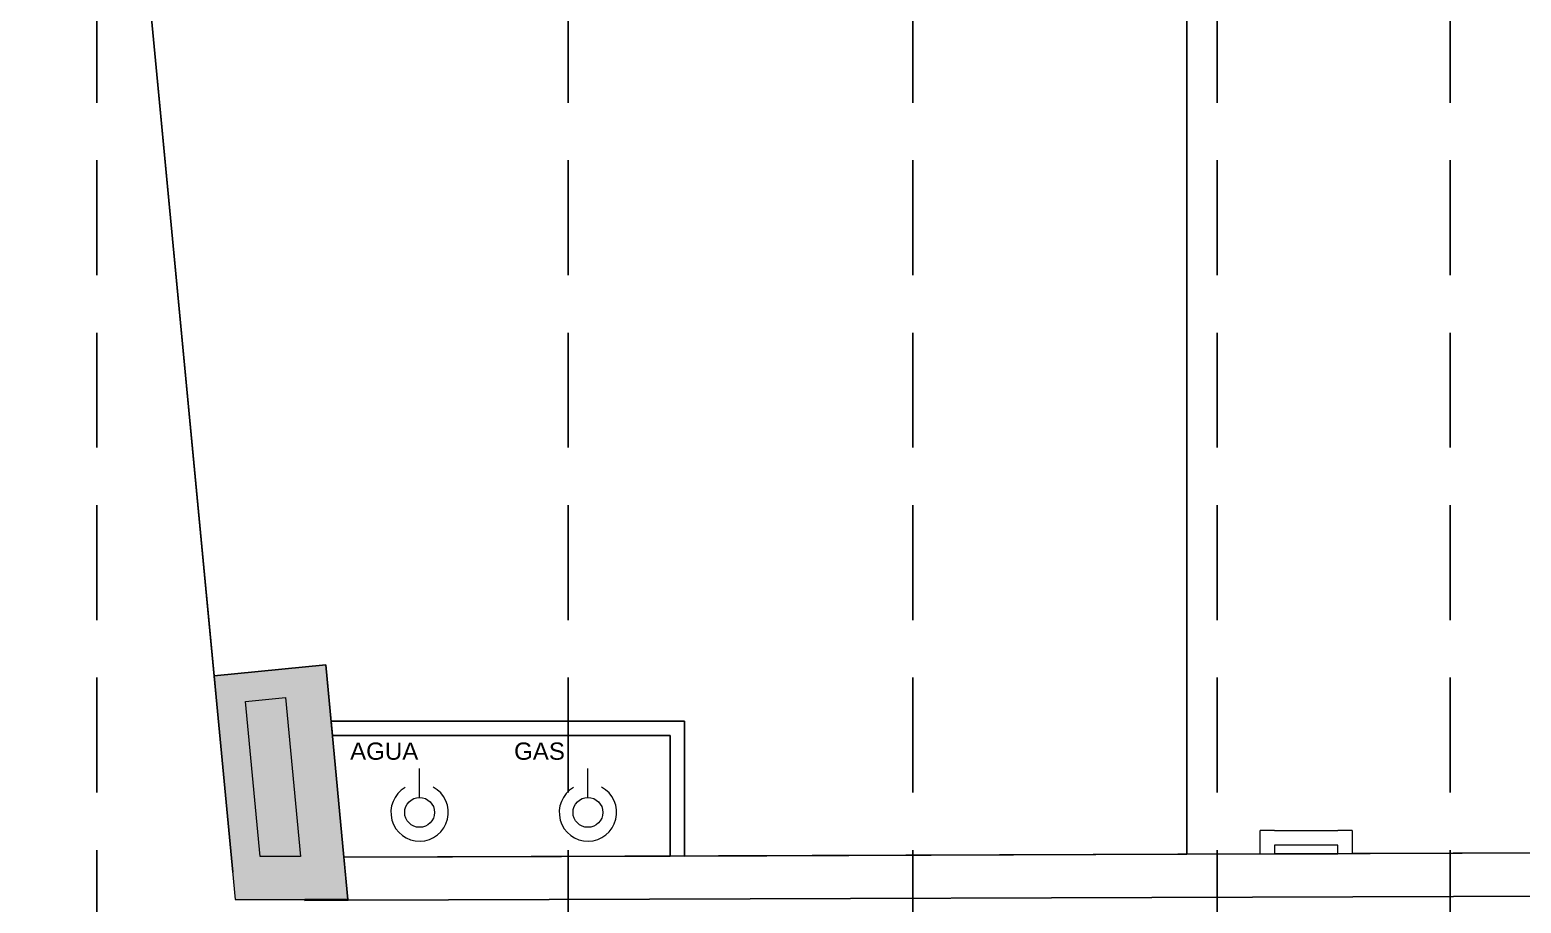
# Model space of a CAD drawing. Header units: metres. Extents: x -31 to 24.7, y -37.6 to 3.
# Drawn here: x -11.23 to -6.04, y -8.93 to -5.9 of the extents above; entities that cross this region are included whole.
import ezdxf

# ---------------------------------------------------------------- set-up
doc = ezdxf.new("R2010")
doc.units = ezdxf.units.M
doc.linetypes.add('DASHED', pattern=[0.6000000000000001, 0.4, -0.2])
doc.layers.add('A-ALCAT-LINIES-REFERIDA', color=9, linetype='Continuous', plot=False)
for name, color, linetype, lineweight in [('A-ANNO-NOTE', 7, 'Continuous', 9), ('A-FLOR-PATT', 7, 'Continuous', 5), ('A-P02', 7, 'Continuous', 15), ('G-ANNO-TEXT', 7, 'Continuous', 9), ('MURS DETALL', 7, 'Continuous', 20), ('OMBREJAT SOLID', 7, 'Continuous', 20), ('PAVIMENTOS', 7, 'Continuous', 5)]:
    doc.layers.add(name, color=color, linetype=linetype, lineweight=lineweight)
doc.styles.add('Arial', font='arial.ttf', dxfattribs={"height": 0.06})

# ---------------------------------------------------------------- blocks, each defined once
blk = doc.blocks.new('TRS-ANO-Acometida - AFS-5533935-ESTADO ACTUAL')
at = {"layer": 'A-ANNO-NOTE', "color": 150, "lineweight": 18, "true_color": 0x0080ff}
blk.add_line((-4.803499043772136e-18, -0.001038335092687566), (9.392375152787672e-34, -0.003065703401029738), dxfattribs=at)
blk.add_circle((-6.493525095622561e-22, 6.553459859782661e-24), 0.001038335092687567, dxfattribs=at)
blk.add_arc((-7.221852562847149e-22, 1.146353484084869e-23), 0.001999999999999989, 299.9999999999995, 241.7166668263671, dxfattribs=at)
blk = doc.blocks.new('TRS-ANO-Acometida - GAS-5533937-ESTADO ACTUAL')
at = {"layer": 'A-ANNO-NOTE', "color": 31, "lineweight": 18, "true_color": 0xffb66c}
blk.add_line((-5.287437154777307e-18, -0.001038335092687533), (-4.839381110051689e-19, -0.003065703401029705), dxfattribs=at)
blk.add_circle((0, 3.246423181301131e-17), 0.001038335092687567, dxfattribs=at)
blk.add_arc((0, 3.24642367230863e-17), 0.001999999999999989, 299.9999999999995, 241.7166668263671, dxfattribs=at)

msp = doc.modelspace()

# ---------------------------------------------------------------- hatches: boundary and pattern name
at = {"layer": 'A-FLOR-PATT', "true_color": 0xfbfaf7}
h = msp.add_hatch(color=7, dxfattribs=at)
h.paths.add_polyline_path([(-10.29070280228847, -8.771844412603544), (-10.34317312199584, -8.219713548410148), (-10.48305649892693, -8.233279423694121), (-10.43187537687075, -8.771844412603542), (-10.34317312199584, -8.771844412603542)])
h.paths.add_polyline_path([(-7.20653584618494, -8.76443530215006), (-7.206337434166536, -8.764434599043554), (-7.20653584618494, -8.763527672566122)])
h.paths.add_polyline_path([(1.278464153815083, -3.471888301587226), (1.278464153815083, -3.391844412603591), (-0.7042390094047613, -3.391844412603591), (-0.7042390094047613, -3.471888301587226), (-0.331535846184928, -3.471888301587226)])
h.paths.add_polyline_path([(-1.271535846184987, -3.471888301587226), (-1.266535846184947, -3.471888301587226), (-1.266535846184947, -3.391844412603591), (-1.271535846184987, -3.391844412603591)])
h.paths.add_polyline_path([(1.298464153816016, -0.6768444126035771), (3.318464153815052, -0.6768444126035771), (3.318464153815052, -0.4818444126035781), (3.093464153815058, -0.4818444126035781), (3.093464153815058, -0.5018444126036385), (2.233464153815059, -0.5018444126036385), (2.233464153815059, -0.4818444126035781), (1.278464153815085, -0.4818444126035781), (1.278464153815083, -0.5918444126035618), (1.298464153816016, -0.5918444126035618)])
at = {"layer": 'OMBREJAT SOLID', "lineweight": 15, "true_color": 0x828282}
for points in [[(-10.58258972055069, -8.242932145130956), (-10.19387328956021, -8.205234466254897), (-10.20333392278535, -8.105682802999478), (-10.59205035377583, -8.143380481875539), (-10.58350704181035, -8.233279423694118)], [(-10.43187537687075, -8.92184441260354), (-10.41762051725952, -8.92184441260354), (-10.48305649892693, -8.233279423694121), (-10.58258972055069, -8.242932145130956), (-10.51807106014293, -8.921844412603539)], [(-10.19387328956021, -8.921844412603544), (-10.12577212835213, -8.921844412603544), (-10.19387328956021, -8.205234466254899), (-10.34317312199584, -8.21971354841015), (-10.27644794267724, -8.921844412603543)], [(-10.29070280228847, -8.771844412603544), (-10.43187537687075, -8.771844412603542), (-10.41762051725952, -8.92184441260354), (-10.27644794267724, -8.921844412603543)]]:
    msp.add_hatch(color=8, dxfattribs=at).paths.add_polyline_path(points)

# ---------------------------------------------------------------- linework, layer by layer
at = {"layer": 'A-ALCAT-LINIES-REFERIDA', "linetype": 'DASHED'}
for p, q in [((-11, -3.3500000000000014), (-11, -12.3)), ((-9.36, -3.3500000000000014), (-9.36, -12.3)), ((-8.16, -3.3500000000000014), (-8.16, -12.3)), ((-7.1, -3.3500000000000014), (-7.1, -12.3)), ((-6.29, -3.3500000000000014), (-6.29, -12.3))]:
    msp.add_line(p, q, dxfattribs=at)
at = {"layer": 'A-P02'}
for p, q in [((-9.004692214745209, -8.30184441260354), (-10.18469221474521, -8.301844412603534)), ((-10.18469221474521, -8.301844412603534), (-9.004692214745209, -8.30184441260354)), ((-10.18469221474521, -8.301844412603534), (-10.1799405948748, -8.351844412603535)), ((-9.004692214745209, -8.30184441260354), (-8.954692214745208, -8.30184441260354)), ((-8.954692214745208, -8.30184441260354), (-9.004692214745209, -8.30184441260354)), ((-8.954692214745208, -8.770630189590458), (-8.954692214745208, -8.30184441260354)), ((-8.954692214745208, -8.30184441260354), (-8.954692214745208, -8.770630189590458)), ((-9.004692214745209, -8.351844412603539), (-10.1799405948748, -8.351844412603535)), ((-10.1799405948748, -8.351844412603535), (-9.004692214745209, -8.351844412603539)), ((-9.004692214745209, -8.770807373037883), (-9.004692214745209, -8.351844412603539)), ((-9.004692214745209, -8.351844412603539), (-9.004692214745209, -8.770807373037883)), ((-6.950408765148148, -8.763527672566113), (-6.950408765148148, -8.68239369850259)), ((-6.900408765148147, -8.68239369850259), (-6.950408765148148, -8.68239369850259)), ((-6.900408765148147, -8.68239369850259), (-6.680408765148147, -8.68239369850259)), ((-6.630408765148148, -8.68239369850259), (-6.680408765148147, -8.68239369850259)), ((-6.630408765148148, -8.68239369850259), (-6.630408765148148, -8.76239369850259)), ((-9.004692214745209, -8.770807373037883), (-10.13974329670812, -8.774829618312005)), ((-10.13974329670812, -8.774829618312005), (-9.004692214745209, -8.770807373037883)), ((-6.950408765148147, -8.763527672566113), (-8.954692214745206, -8.770630189590458)), ((-8.954692214745208, -8.770630189590458), (-6.950408765148148, -8.763527672566113)), ((-6.900408765148147, -8.732393698502591), (-6.900408765148147, -8.763350489118688)), ((-6.680408765148147, -8.732393698502591), (-6.900408765148147, -8.732393698502591)), ((-6.680408765148147, -8.762570881950015), (-6.900408765148147, -8.763350489118688)), ((-6.900408765148147, -8.763350489118688), (-6.680408765148147, -8.762570881950015)), ((-6.680408765148147, -8.762570881950015), (-6.680408765148147, -8.732393698502591)), ((-3.520408765148148, -8.751372888072732), (-6.630408765148148, -8.76239369850259)), ((-6.630408765148148, -8.76239369850259), (-3.520408765148148, -8.751372888072732)), ((-10.13974329670812, -8.774829618312005), (-10.12577212835212, -8.921844412603537)), ((-10.12577212835212, -8.921844412603537), (-10.27644794267723, -8.921844412603535)), ((-10.2761182358368, -8.925313827765414), (-10.27644794267723, -8.921844412603535)), ((-10.2761182358368, -8.925313827765414), (-10.12549314652223, -8.924780062313545)), ((3.46834123485185, -8.876608013525114), (-10.12549314652223, -8.924780062313545)), ((-10.12549314652223, -8.924780062313545), (3.468341234851847, -8.876608013525114))]:
    msp.add_line(p, q, dxfattribs=at)
at = {"layer": 'MURS DETALL'}
for p, q in [((-10.20333392278534, -8.105682802999473), (-10.59205035377581, -8.143380481875532)), ((-10.59205035377581, -8.143380481875532), (-10.58258972055068, -8.242932145130949)), ((-10.1938732895602, -8.205234466254888), (-10.20333392278534, -8.105682802999473)), ((-10.58258972055068, -8.242932145130949), (-10.51807106014292, -8.921844412603534)), ((-10.48305649892692, -8.233279423694112), (-10.34317312199583, -8.219713548410141)), ((-10.43187537687074, -8.771844412603535), (-10.48305649892692, -8.233279423694112)), ((-10.34317312199583, -8.219713548410143), (-10.29070280228846, -8.771844412603537)), ((-10.12577212835212, -8.921844412603537), (-10.1938732895602, -8.205234466254892)), ((-10.29070280228846, -8.771844412603535), (-10.43187537687074, -8.771844412603535)), ((-10.51807106014292, -8.921844412603534), (-10.41762051725951, -8.921844412603534)), ((-10.41762051725951, -8.921844412603534), (-10.27644794267723, -8.921844412603535)), ((-10.27644794267723, -8.921844412603535), (-10.12577212835212, -8.921844412603537))]:
    msp.add_line(p, q, dxfattribs=at)
at = {"layer": 'PAVIMENTOS'}
for p, q in [((-10.52710696451951, -8.826762055230859), (-11.23316608620941, -1.397094479266117)), ((-11.23316608620941, -1.397094479266119), (-10.52710696451951, -8.82676205523086)), ((-10.59205035377581, -8.143380481875534), (-11.04455054178437, -3.38184441260355)), ((-11.04455054178437, -3.38184441260355), (-10.59205035377581, -8.143380481875534)), ((-7.206535846184933, -4.831844412603559), (-7.206535846184933, -8.764435302150213)), ((-7.206535846184933, -8.764435302150213), (-7.206535846184933, -4.831844412603559)), ((-7.20633743416653, -8.764434599043378), (-7.20633743416653, -5.551844412603544)), ((-7.20633743416653, -5.551844412603544), (-7.20633743416653, -8.764434599043378)), ((-10.20333392278532, -8.105682802999475), (-10.59205035377581, -8.143380481875534)), ((-10.59205035377581, -8.143380481875534), (-10.20333392278532, -8.105682802999475)), ((-10.13974329670813, -8.774829618312006), (-10.20333392278532, -8.105682802999475)), ((-10.20333392278532, -8.105682802999475), (-10.13974329670813, -8.774829618312006)), ((-7.206535846184933, -8.764435302150213), (-10.13974329670813, -8.774829618312006)), ((-10.13974329670813, -8.774829618312006), (-7.206535846184933, -8.764435302150213)), ((-3.946535846184946, -8.752882941377793), (-7.20633743416653, -8.764434599043378)), ((-7.20633743416653, -8.764434599043378), (-3.946535846184946, -8.752882941377793))]:
    msp.add_line(p, q, dxfattribs=at)

# ---------------------------------------------------------------- block references
at = {"layer": 'A-ANNO-NOTE', "color": 150, "lineweight": 18, "true_color": 0x0080ff, "xscale": 50, "yscale": 50, "zscale": 50, "rotation": 180}
msp.add_blockref('TRS-ANO-Acometida - AFS-5533935-ESTADO ACTUAL', (-9.876533234854596, -8.618900832139895), dxfattribs=at)
at = {"layer": 'A-ANNO-NOTE', "color": 31, "lineweight": 18, "true_color": 0xffb66c, "xscale": 50, "yscale": 50, "zscale": 50, "rotation": 180}
msp.add_blockref('TRS-ANO-Acometida - GAS-5533937-ESTADO ACTUAL', (-9.290607545799713, -8.618900832139895), dxfattribs=at)

# ---------------------------------------------------------------- texts
at = {"layer": 'G-ANNO-TEXT', "char_height": 0.06, "attachment_point": 1, "style": 'Arial'}
for s, insert, width in [('AGUA', (-10.11843114395458, -8.375804363261656), 0.30464125), ('GAS', (-9.547728525638007, -8.375804363261658), 0.2284809375)]:
    msp.add_mtext(s, dxfattribs=dict(at, insert=insert, width=width))

doc.saveas('drawing.dxf')
